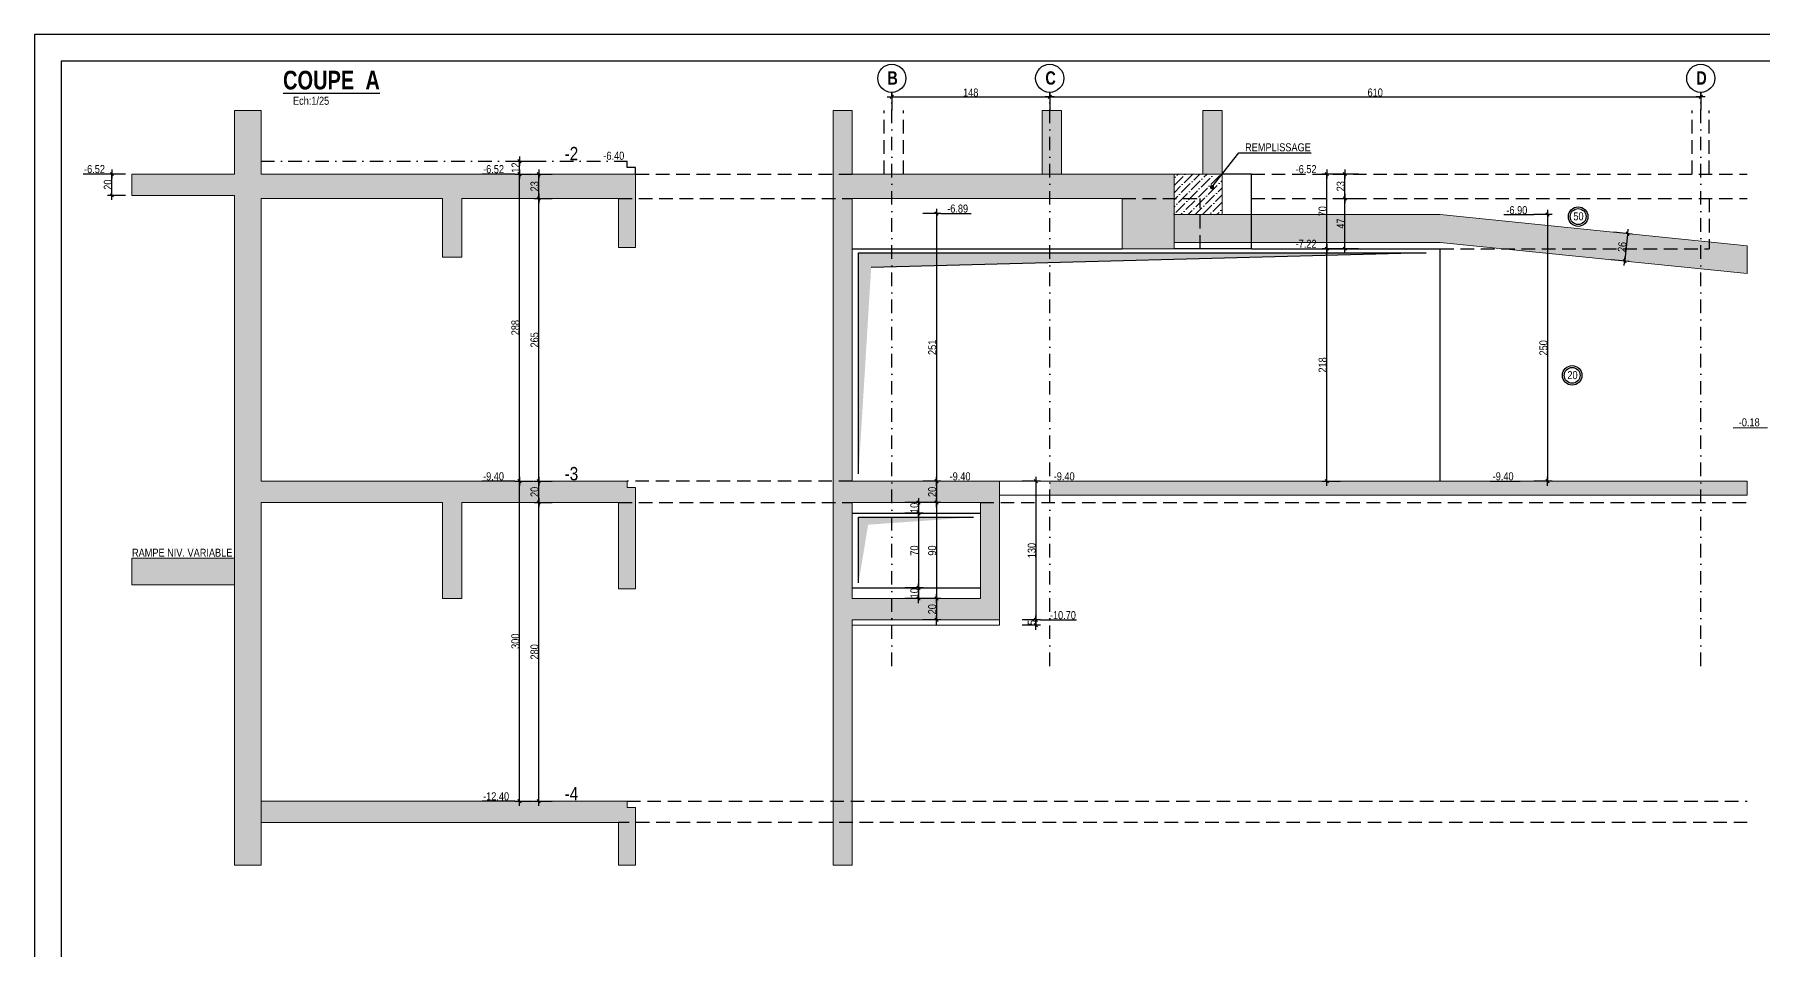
# Model space of a CAD drawing. Header units: metres. Extents: x 21407 to 29089, y -142450 to -138250.
# Drawn here: x 21407 to 24647, y -139967 to -138250 of the extents above; entities that cross this region are included whole.
import ezdxf
from ezdxf.enums import TextEntityAlignment as Align

# ---------------------------------------------------------------- set-up
doc = ezdxf.new("R2010")
doc.units = ezdxf.units.M
doc.header["$PDMODE"] = 65
doc.linetypes.add('CACHEx2', pattern=[19.05, 12.7, -6.35])
doc.linetypes.add('TIRETPTX2', pattern=[50.8, 25.4, -12.7, 0, -12.7])
for name, color, linetype in [('01-Cad  2', 1, 'Continuous'), ('01_cote_gen', 4, 'Continuous'), ('01_isolant ext', 2, 'TIRETPTX2'), ('01_linteaux', 3, 'Continuous'), ('01_murs_coup', 5, 'Continuous'), ('01_poch_BN', 9, 'Continuous'), ('01_poch_murs', 251, 'Continuous'), ('01_texte', 230, 'Continuous'), ('AA_COTES', 2, 'Continuous')]:
    doc.layers.add(name, color=color, linetype=linetype)
doc.styles.add('impact', font='impact.ttf')
doc.styles.add('STYLE2', font='ARIALN.TTF')
doc.dimstyles.new('JB25', dxfattribs={"dimscale": 0.1, "dimtxt": 150, "dimasz": 17, "dimexe": 0.1, "dimexo": 0.1, "dimgap": 0.09, "dimtad": 1, "dimdec": 1, "dimlfac": 0.5, "dimdsep": 46, "dimtxsty": 'STYLE2', "dimblk1": 'BOND_G', "dimblk2": 'BOND_D', "dimsah": 1, "dimcen": 1.5, "dimdle": 0.01, "dimse1": 1, "dimse2": 1, "dimclrd": 4, "dimclre": 2, "dimclrt": 5, "dimadec": 0, "dimazin": 0, "dimtfac": 2.333333, "dimtdec": 1, "dimtix": 1, "dimtmove": 2, "dimatfit": 3, "dimldrblk": 'BOND_G', "dimfxl": 1, "dimtolj": 1, "dimtzin": 0, "dimarcsym": 0})

# ---------------------------------------------------------------- blocks, each defined once
blk = doc.blocks.new('BOND_G')
at = {"layer": 'AA_COTES', "color": 0}
for p, q in [((5, 0), (-5, 0)), ((1.8, 1.8), (-1.8, -1.8)), ((0, -5), (0, 15))]:
    blk.add_line(p, q, dxfattribs=at)
blk = doc.blocks.new('BOND_D')
at = {"layer": 'AA_COTES', "color": 0}
for p, q in [((5, 0), (-5, 0)), ((-1.8, -1.8), (1.8, 1.8)), ((0, 5), (0, -15))]:
    blk.add_line(p, q, dxfattribs=at)
blk = doc.blocks.new('*D41')
at = {"layer": '01_cote_gen', "color": 4, "lineweight": -2, "transparency": 16777216}
blk.add_line((23828.9, -139085.7), (23828.9, -138653.1), dxfattribs=at)
at = {"layer": 'DEFPOINTS', "color": 0, "lineweight": 0, "transparency": 16777216}
for p in [(23828.9, -138651.4), (23868.6, -138651.4), (23854.1, -139087.4)]:
    blk.add_point(p, dxfattribs=at)
at = {"layer": '01_cote_gen', "color": 4, "lineweight": -2, "transparency": 16777216, "xscale": 1.7, "yscale": 1.7, "zscale": 1.7}
for name, p, rotation in [('BOND_D', (23828.9, -138651.4), 90), ('BOND_G', (23828.9, -139087.4), 270)]:
    blk.add_blockref(name, p, dxfattribs=dict(at, rotation=rotation))
at = {"layer": '01_cote_gen', "color": 5, "lineweight": 0, "transparency": 16777216, "insert": (23821.2, -138869.4), "char_height": 15, "attachment_point": 5, "rotation": 90, "style": 'STYLE2'}
blk.add_mtext('\\A1;218', dxfattribs=at)
blk = doc.blocks.new('*D42')
at = {"layer": '01_cote_gen', "color": 4, "lineweight": -2, "transparency": 16777216}
blk.add_line((23828.9, -138649.7), (23828.9, -138513.1), dxfattribs=at)
at = {"layer": 'DEFPOINTS', "color": 0, "lineweight": 0, "transparency": 16777216}
for p in [(23828.9, -138511.4), (23920.3, -138511.4), (23902.2, -138651.4)]:
    blk.add_point(p, dxfattribs=at)
at = {"layer": '01_cote_gen', "color": 4, "lineweight": -2, "transparency": 16777216, "xscale": 1.7, "yscale": 1.7, "zscale": 1.7}
for name, p, rotation in [('BOND_D', (23828.9, -138511.4), 90), ('BOND_G', (23828.9, -138651.4), 270)]:
    blk.add_blockref(name, p, dxfattribs=dict(at, rotation=rotation))
at = {"layer": '01_cote_gen', "color": 5, "lineweight": 0, "transparency": 16777216, "insert": (23821.2, -138581.4), "char_height": 15, "attachment_point": 5, "rotation": 90, "style": 'STYLE2'}
blk.add_mtext('\\A1;70', dxfattribs=at)
blk = doc.blocks.new('*D43')
at = {"layer": '01_cote_gen', "color": 4, "lineweight": -2, "transparency": 16777216}
blk.add_line((23862.7, -138649.7), (23862.7, -138559.1), dxfattribs=at)
at = {"layer": 'DEFPOINTS', "color": 0, "lineweight": 0, "transparency": 16777216}
for p in [(23862.7, -138557.4), (23881.8, -138557.4), (23881.8, -138651.4)]:
    blk.add_point(p, dxfattribs=at)
at = {"layer": '01_cote_gen', "color": 4, "lineweight": -2, "transparency": 16777216, "xscale": 1.7, "yscale": 1.7, "zscale": 1.7}
for name, p, rotation in [('BOND_D', (23862.7, -138557.4), 90), ('BOND_G', (23862.7, -138651.4), 270)]:
    blk.add_blockref(name, p, dxfattribs=dict(at, rotation=rotation))
at = {"layer": '01_cote_gen', "color": 5, "lineweight": 0, "transparency": 16777216, "insert": (23855.2, -138604.4), "char_height": 15, "attachment_point": 5, "rotation": 90, "style": 'STYLE2'}
blk.add_mtext('\\A1;47', dxfattribs=at)
blk = doc.blocks.new('*D44')
at = {"layer": '01_cote_gen', "color": 4, "lineweight": -2, "transparency": 16777216}
blk.add_line((23862.7, -138555.7), (23862.7, -138513.1), dxfattribs=at)
at = {"layer": 'DEFPOINTS', "color": 0, "lineweight": 0, "transparency": 16777216}
for p in [(23862.7, -138511.4), (23895.2, -138511.4), (23888.2, -138557.4)]:
    blk.add_point(p, dxfattribs=at)
at = {"layer": '01_cote_gen', "color": 4, "lineweight": -2, "transparency": 16777216, "xscale": 1.7, "yscale": 1.7, "zscale": 1.7}
for name, p, rotation in [('BOND_D', (23862.7, -138511.4), 90), ('BOND_G', (23862.7, -138557.4), 270)]:
    blk.add_blockref(name, p, dxfattribs=dict(at, rotation=rotation))
at = {"layer": '01_cote_gen', "color": 5, "lineweight": 0, "transparency": 16777216, "insert": (23855, -138534.4), "char_height": 15, "attachment_point": 5, "rotation": 90, "style": 'STYLE2'}
blk.add_mtext('\\A1;23', dxfattribs=at)
blk = doc.blocks.new('*D45')
at = {"layer": '01_cote_gen', "color": 4, "lineweight": -2, "transparency": 16777216}
blk.add_line((23097.3, -138587.1), (23097.3, -139085.7), dxfattribs=at)
at = {"layer": 'DEFPOINTS', "color": 0, "lineweight": 0, "transparency": 16777216}
for p in [(23000.3, -138585.4), (23080.7, -139087.4), (23097.3, -139087.4)]:
    blk.add_point(p, dxfattribs=at)
at = {"layer": '01_cote_gen', "color": 4, "lineweight": -2, "transparency": 16777216, "xscale": 1.7, "yscale": 1.7, "zscale": 1.7}
for name, p, rotation in [('BOND_G', (23097.3, -138585.4), 90), ('BOND_D', (23097.3, -139087.4), 270)]:
    blk.add_blockref(name, p, dxfattribs=dict(at, rotation=rotation))
at = {"layer": '01_cote_gen', "color": 5, "lineweight": 0, "transparency": 16777216, "insert": (23089.6, -138836.4), "char_height": 15, "attachment_point": 5, "rotation": 90, "style": 'STYLE2'}
blk.add_mtext('\\A1;251', dxfattribs=at)
blk = doc.blocks.new('*D46')
at = {"layer": '01_cote_gen', "color": 4, "lineweight": -2, "transparency": 16777216}
blk.add_line((23015.4, -138366.5), (23308, -138366.5), dxfattribs=at)
at = {"layer": 'DEFPOINTS', "color": 0, "lineweight": 0, "transparency": 16777216}
for p in [(23013.7, -138364.1), (23309.7, -138364.1), (23309.7, -138366.5)]:
    blk.add_point(p, dxfattribs=at)
at = {"layer": '01_cote_gen', "color": 4, "lineweight": -2, "transparency": 16777216, "xscale": 1.7, "yscale": 1.7, "zscale": 1.7, "rotation": 180}
blk.add_blockref('BOND_G', (23013.7, -138366.5), dxfattribs=at)
at = {"layer": '01_cote_gen', "color": 4, "lineweight": -2, "transparency": 16777216, "xscale": 1.7, "yscale": 1.7, "zscale": 1.7}
blk.add_blockref('BOND_D', (23309.7, -138366.5), dxfattribs=at)
at = {"layer": '01_cote_gen', "color": 5, "lineweight": 0, "transparency": 16777216, "insert": (23161.7, -138358.8), "char_height": 15, "attachment_point": 5, "style": 'STYLE2'}
blk.add_mtext('\\A1;148', dxfattribs=at)
blk = doc.blocks.new('*D47')
at = {"layer": '01_cote_gen', "color": 4, "lineweight": -2, "transparency": 16777216}
blk.add_line((23311.4, -138366.5), (24528, -138366.5), dxfattribs=at)
at = {"layer": 'DEFPOINTS', "color": 0, "lineweight": 0, "transparency": 16777216}
for p in [(24529.7, -138366.5), (23309.7, -138392), (24529.7, -138443.7)]:
    blk.add_point(p, dxfattribs=at)
at = {"layer": '01_cote_gen', "color": 4, "lineweight": -2, "transparency": 16777216, "xscale": 1.7, "yscale": 1.7, "zscale": 1.7, "rotation": 180}
blk.add_blockref('BOND_G', (23309.7, -138366.5), dxfattribs=at)
at = {"layer": '01_cote_gen', "color": 4, "lineweight": -2, "transparency": 16777216, "xscale": 1.7, "yscale": 1.7, "zscale": 1.7}
blk.add_blockref('BOND_D', (24529.7, -138366.5), dxfattribs=at)
at = {"layer": '01_cote_gen', "color": 5, "lineweight": 0, "transparency": 16777216, "insert": (23919.7, -138358.8), "char_height": 15, "attachment_point": 5, "style": 'STYLE2'}
blk.add_mtext('\\A1;610', dxfattribs=at)
blk = doc.blocks.new('*D48')
at = {"layer": '01_cote_gen', "color": 4, "lineweight": -2, "transparency": 16777216}
blk.add_line((23097.3, -139089.1), (23097.3, -139125.7), dxfattribs=at)
at = {"layer": 'DEFPOINTS', "color": 0, "lineweight": 0, "transparency": 16777216}
for p in [(23121.2, -139087.4), (23097.3, -139127.4), (23121.2, -139127.4)]:
    blk.add_point(p, dxfattribs=at)
at = {"layer": '01_cote_gen', "color": 4, "lineweight": -2, "transparency": 16777216, "xscale": 1.7, "yscale": 1.7, "zscale": 1.7}
for name, p, rotation in [('BOND_G', (23097.3, -139087.4), 90), ('BOND_D', (23097.3, -139127.4), 270)]:
    blk.add_blockref(name, p, dxfattribs=dict(at, rotation=rotation))
at = {"layer": '01_cote_gen', "color": 5, "lineweight": 0, "transparency": 16777216, "insert": (23089.6, -139107.4), "char_height": 15, "attachment_point": 5, "rotation": 90, "style": 'STYLE2'}
blk.add_mtext('\\A1;20', dxfattribs=at)
blk = doc.blocks.new('*D49')
at = {"layer": '01_cote_gen', "color": 4, "lineweight": -2, "transparency": 16777216}
blk.add_line((23063.9, -139129.1), (23063.9, -139145.7), dxfattribs=at)
at = {"layer": 'DEFPOINTS', "color": 0, "lineweight": 0, "transparency": 16777216}
for p in [(23063.9, -139147.4), (23090.1, -139127.4), (23090.1, -139147.4)]:
    blk.add_point(p, dxfattribs=at)
at = {"layer": '01_cote_gen', "color": 4, "lineweight": -2, "transparency": 16777216, "xscale": 1.7, "yscale": 1.7, "zscale": 1.7}
for name, p, rotation in [('BOND_G', (23063.9, -139127.4), 90), ('BOND_D', (23063.9, -139147.4), 270)]:
    blk.add_blockref(name, p, dxfattribs=dict(at, rotation=rotation))
at = {"layer": '01_cote_gen', "color": 5, "lineweight": 0, "transparency": 16777216, "insert": (23056.2, -139137.4), "char_height": 15, "attachment_point": 5, "rotation": 90, "style": 'STYLE2'}
blk.add_mtext('\\A1;10', dxfattribs=at)
blk = doc.blocks.new('*D50')
at = {"layer": '01_cote_gen', "color": 4, "lineweight": -2, "transparency": 16777216}
blk.add_line((23063.9, -139149.1), (23063.9, -139285.7), dxfattribs=at)
at = {"layer": 'DEFPOINTS', "color": 0, "lineweight": 0, "transparency": 16777216}
for p in [(23095.1, -139147.4), (23063.9, -139287.4), (23102.9, -139287.4)]:
    blk.add_point(p, dxfattribs=at)
at = {"layer": '01_cote_gen', "color": 4, "lineweight": -2, "transparency": 16777216, "xscale": 1.7, "yscale": 1.7, "zscale": 1.7}
for name, p, rotation in [('BOND_G', (23063.9, -139147.4), 90), ('BOND_D', (23063.9, -139287.4), 270)]:
    blk.add_blockref(name, p, dxfattribs=dict(at, rotation=rotation))
at = {"layer": '01_cote_gen', "color": 5, "lineweight": 0, "transparency": 16777216, "insert": (23056.2, -139217.4), "char_height": 15, "attachment_point": 5, "rotation": 90, "style": 'STYLE2'}
blk.add_mtext('\\A1;70', dxfattribs=at)
blk = doc.blocks.new('*D51')
at = {"layer": '01_cote_gen', "color": 4, "lineweight": -2, "transparency": 16777216}
blk.add_line((23063.9, -139289.1), (23063.9, -139305.7), dxfattribs=at)
at = {"layer": 'DEFPOINTS', "color": 0, "lineweight": 0, "transparency": 16777216}
for p in [(23063.9, -139307.4), (23095.1, -139287.4), (23095.1, -139307.4)]:
    blk.add_point(p, dxfattribs=at)
at = {"layer": '01_cote_gen', "color": 4, "lineweight": -2, "transparency": 16777216, "xscale": 1.7, "yscale": 1.7, "zscale": 1.7}
for name, p, rotation in [('BOND_G', (23063.9, -139287.4), 90), ('BOND_D', (23063.9, -139307.4), 270)]:
    blk.add_blockref(name, p, dxfattribs=dict(at, rotation=rotation))
at = {"layer": '01_cote_gen', "color": 5, "lineweight": 0, "transparency": 16777216, "insert": (23056.2, -139297.4), "char_height": 15, "attachment_point": 5, "rotation": 90, "style": 'STYLE2'}
blk.add_mtext('\\A1;10', dxfattribs=at)
blk = doc.blocks.new('*D52')
at = {"layer": '01_cote_gen', "color": 4, "lineweight": -2, "transparency": 16777216}
blk.add_line((23097.3, -139129.1), (23097.3, -139305.7), dxfattribs=at)
at = {"layer": 'DEFPOINTS', "color": 0, "lineweight": 0, "transparency": 16777216}
for p in [(23127.4, -139127.4), (23097.3, -139307.4), (23117.3, -139307.4)]:
    blk.add_point(p, dxfattribs=at)
at = {"layer": '01_cote_gen', "color": 4, "lineweight": -2, "transparency": 16777216, "xscale": 1.7, "yscale": 1.7, "zscale": 1.7}
for name, p, rotation in [('BOND_G', (23097.3, -139127.4), 90), ('BOND_D', (23097.3, -139307.4), 270)]:
    blk.add_blockref(name, p, dxfattribs=dict(at, rotation=rotation))
at = {"layer": '01_cote_gen', "color": 5, "lineweight": 0, "transparency": 16777216, "insert": (23089.6, -139217.4), "char_height": 15, "attachment_point": 5, "rotation": 90, "style": 'STYLE2'}
blk.add_mtext('\\A1;90', dxfattribs=at)
blk = doc.blocks.new('*D53')
at = {"layer": '01_cote_gen', "color": 4, "lineweight": -2, "transparency": 16777216}
blk.add_line((23097.3, -139309.1), (23097.3, -139345.7), dxfattribs=at)
at = {"layer": 'DEFPOINTS', "color": 0, "lineweight": 0, "transparency": 16777216}
for p in [(23120.7, -139307.4), (23097.3, -139347.4), (23120.7, -139347.4)]:
    blk.add_point(p, dxfattribs=at)
at = {"layer": '01_cote_gen', "color": 4, "lineweight": -2, "transparency": 16777216, "xscale": 1.7, "yscale": 1.7, "zscale": 1.7}
for name, p, rotation in [('BOND_G', (23097.3, -139307.4), 90), ('BOND_D', (23097.3, -139347.4), 270)]:
    blk.add_blockref(name, p, dxfattribs=dict(at, rotation=rotation))
at = {"layer": '01_cote_gen', "color": 5, "lineweight": 0, "transparency": 16777216, "insert": (23089.6, -139327.4), "char_height": 15, "attachment_point": 5, "rotation": 90, "style": 'STYLE2'}
blk.add_mtext('\\A1;20', dxfattribs=at)
blk = doc.blocks.new('*D54')
at = {"layer": '01_cote_gen', "color": 4, "lineweight": -2, "transparency": 16777216}
blk.add_line((23283.7, -139089.1), (23283.7, -139345.7), dxfattribs=at)
at = {"layer": 'DEFPOINTS', "color": 0, "lineweight": 0, "transparency": 16777216}
for p in [(23262, -139087.4), (23215.7, -139347.4), (23283.7, -139347.4)]:
    blk.add_point(p, dxfattribs=at)
at = {"layer": '01_cote_gen', "color": 4, "lineweight": -2, "transparency": 16777216, "xscale": 1.7, "yscale": 1.7, "zscale": 1.7}
for name, p, rotation in [('BOND_G', (23283.7, -139087.4), 90), ('BOND_D', (23283.7, -139347.4), 270)]:
    blk.add_blockref(name, p, dxfattribs=dict(at, rotation=rotation))
at = {"layer": '01_cote_gen', "color": 5, "lineweight": 0, "transparency": 16777216, "insert": (23276.1, -139217.4), "char_height": 15, "attachment_point": 5, "rotation": 90, "style": 'STYLE2'}
blk.add_mtext('\\A1;130', dxfattribs=at)
blk = doc.blocks.new('*D55')
at = {"layer": '01_cote_gen', "color": 4, "lineweight": -2, "transparency": 16777216}
blk.add_line((23283.7, -139349.1), (23283.7, -139355.7), dxfattribs=at)
at = {"layer": 'DEFPOINTS', "color": 0, "lineweight": 0, "transparency": 16777216}
for p in [(23215.7, -139347.4), (23215.7, -139357.4), (23283.7, -139357.4)]:
    blk.add_point(p, dxfattribs=at)
at = {"layer": '01_cote_gen', "color": 4, "lineweight": -2, "transparency": 16777216, "xscale": 1.7, "yscale": 1.7, "zscale": 1.7}
for name, p, rotation in [('BOND_G', (23283.7, -139347.4), 90), ('BOND_D', (23283.7, -139357.4), 270)]:
    blk.add_blockref(name, p, dxfattribs=dict(at, rotation=rotation))
at = {"layer": '01_cote_gen', "color": 5, "lineweight": 0, "transparency": 16777216, "insert": (23276.1, -139352.4), "char_height": 15, "attachment_point": 5, "rotation": 90, "style": 'STYLE2'}
blk.add_mtext('\\A1;5', dxfattribs=at)
blk = doc.blocks.new('*D56')
at = {"layer": '01_cote_gen', "color": 4, "lineweight": -2, "transparency": 16777216}
blk.add_line((22352, -139685.7), (22352, -139129.1), dxfattribs=at)
at = {"layer": 'DEFPOINTS', "color": 0, "lineweight": 0, "transparency": 16777216}
for p in [(22352, -139127.4), (22391.7, -139127.4), (22391.7, -139687.4)]:
    blk.add_point(p, dxfattribs=at)
at = {"layer": '01_cote_gen', "color": 4, "lineweight": -2, "transparency": 16777216, "xscale": 1.7, "yscale": 1.7, "zscale": 1.7}
for name, p, rotation in [('BOND_D', (22352, -139127.4), 90), ('BOND_G', (22352, -139687.4), 270)]:
    blk.add_blockref(name, p, dxfattribs=dict(at, rotation=rotation))
at = {"layer": '01_cote_gen', "color": 5, "lineweight": 0, "transparency": 16777216, "insert": (22344.3, -139407.4), "char_height": 15, "attachment_point": 5, "rotation": 90, "style": 'STYLE2'}
blk.add_mtext('\\A1;280', dxfattribs=at)
blk = doc.blocks.new('*D57')
at = {"layer": '01_cote_gen', "color": 4, "lineweight": -2, "transparency": 16777216}
blk.add_line((22352, -139125.7), (22352, -139089.1), dxfattribs=at)
at = {"layer": 'DEFPOINTS', "color": 0, "lineweight": 0, "transparency": 16777216}
for p in [(22352, -139087.4), (22421.7, -139087.4), (22391.7, -139127.4)]:
    blk.add_point(p, dxfattribs=at)
at = {"layer": '01_cote_gen', "color": 4, "lineweight": -2, "transparency": 16777216, "xscale": 1.7, "yscale": 1.7, "zscale": 1.7}
for name, p, rotation in [('BOND_D', (22352, -139087.4), 90), ('BOND_G', (22352, -139127.4), 270)]:
    blk.add_blockref(name, p, dxfattribs=dict(at, rotation=rotation))
at = {"layer": '01_cote_gen', "color": 5, "lineweight": 0, "transparency": 16777216, "insert": (22344.3, -139107.4), "char_height": 15, "attachment_point": 5, "rotation": 90, "style": 'STYLE2'}
blk.add_mtext('\\A1;20', dxfattribs=at)
blk = doc.blocks.new('*D58')
at = {"layer": '01_cote_gen', "color": 4, "lineweight": -2, "transparency": 16777216}
blk.add_line((22316.1, -139685.7), (22316.1, -139089.1), dxfattribs=at)
at = {"layer": 'DEFPOINTS', "color": 0, "lineweight": 0, "transparency": 16777216}
for p in [(22316.1, -139087.4), (22419.7, -139087.4), (22419.7, -139687.4)]:
    blk.add_point(p, dxfattribs=at)
at = {"layer": '01_cote_gen', "color": 4, "lineweight": -2, "transparency": 16777216, "xscale": 1.7, "yscale": 1.7, "zscale": 1.7}
for name, p, rotation in [('BOND_D', (22316.1, -139087.4), 90), ('BOND_G', (22316.1, -139687.4), 270)]:
    blk.add_blockref(name, p, dxfattribs=dict(at, rotation=rotation))
at = {"layer": '01_cote_gen', "color": 5, "lineweight": 0, "transparency": 16777216, "insert": (22308.4, -139387.4), "char_height": 15, "attachment_point": 5, "rotation": 90, "style": 'STYLE2'}
blk.add_mtext('\\A1;300', dxfattribs=at)
blk = doc.blocks.new('*D59')
at = {"layer": '01_cote_gen', "color": 4, "lineweight": -2, "transparency": 16777216}
blk.add_line((22352, -139085.7), (22352, -138559.1), dxfattribs=at)
at = {"layer": 'DEFPOINTS', "color": 0, "lineweight": 0, "transparency": 16777216}
for p in [(22352, -138557.4), (22446.7, -138557.4), (22423.7, -139087.4)]:
    blk.add_point(p, dxfattribs=at)
at = {"layer": '01_cote_gen', "color": 4, "lineweight": -2, "transparency": 16777216, "xscale": 1.7, "yscale": 1.7, "zscale": 1.7}
for name, p, rotation in [('BOND_D', (22352, -138557.4), 90), ('BOND_G', (22352, -139087.4), 270)]:
    blk.add_blockref(name, p, dxfattribs=dict(at, rotation=rotation))
at = {"layer": '01_cote_gen', "color": 5, "lineweight": 0, "transparency": 16777216, "insert": (22344.3, -138822.4), "char_height": 15, "attachment_point": 5, "rotation": 90, "style": 'STYLE2'}
blk.add_mtext('\\A1;265', dxfattribs=at)
blk = doc.blocks.new('*D60')
at = {"layer": '01_cote_gen', "color": 4, "lineweight": -2, "transparency": 16777216}
blk.add_line((22352, -138555.7), (22352, -138513.2), dxfattribs=at)
at = {"layer": 'DEFPOINTS', "color": 0, "lineweight": 0, "transparency": 16777216}
for p in [(22352, -138511.5), (22419.6, -138511.5), (22419.7, -138557.4)]:
    blk.add_point(p, dxfattribs=at)
at = {"layer": '01_cote_gen', "color": 4, "lineweight": -2, "transparency": 16777216, "xscale": 1.7, "yscale": 1.7, "zscale": 1.7}
for name, p, rotation in [('BOND_D', (22352, -138511.5), 90), ('BOND_G', (22352, -138557.4), 270)]:
    blk.add_blockref(name, p, dxfattribs=dict(at, rotation=rotation))
at = {"layer": '01_cote_gen', "color": 5, "lineweight": 0, "transparency": 16777216, "insert": (22344.3, -138534.5), "char_height": 15, "attachment_point": 5, "rotation": 90, "style": 'STYLE2'}
blk.add_mtext('\\A1;23', dxfattribs=at)
blk = doc.blocks.new('*D61')
at = {"layer": '01_cote_gen', "color": 4, "lineweight": -2, "transparency": 16777216}
blk.add_line((22316.1, -139085.7), (22316.1, -138513.2), dxfattribs=at)
at = {"layer": 'DEFPOINTS', "color": 0, "lineweight": 0, "transparency": 16777216}
for p in [(22316.1, -138511.5), (22431.6, -138511.5), (22391.7, -139087.4)]:
    blk.add_point(p, dxfattribs=at)
at = {"layer": '01_cote_gen', "color": 4, "lineweight": -2, "transparency": 16777216, "xscale": 1.7, "yscale": 1.7, "zscale": 1.7}
for name, p, rotation in [('BOND_D', (22316.1, -138511.5), 90), ('BOND_G', (22316.1, -139087.4), 270)]:
    blk.add_blockref(name, p, dxfattribs=dict(at, rotation=rotation))
at = {"layer": '01_cote_gen', "color": 5, "lineweight": 0, "transparency": 16777216, "insert": (22308.4, -138799.5), "char_height": 15, "attachment_point": 5, "rotation": 90, "style": 'STYLE2'}
blk.add_mtext('\\A1;288', dxfattribs=at)
blk = doc.blocks.new('*D62')
at = {"layer": '01_cote_gen', "color": 4, "lineweight": -2, "transparency": 16777216}
blk.add_line((22316.1, -138509.8), (22316.1, -138489.1), dxfattribs=at)
at = {"layer": 'DEFPOINTS', "color": 0, "lineweight": 0, "transparency": 16777216}
for p in [(22316.1, -138487.4), (22407.9, -138487.4), (22407.9, -138511.5)]:
    blk.add_point(p, dxfattribs=at)
at = {"layer": '01_cote_gen', "color": 4, "lineweight": -2, "transparency": 16777216, "xscale": 1.7, "yscale": 1.7, "zscale": 1.7}
for name, p, rotation in [('BOND_D', (22316.1, -138487.4), 90), ('BOND_G', (22316.1, -138511.5), 270)]:
    blk.add_blockref(name, p, dxfattribs=dict(at, rotation=rotation))
at = {"layer": '01_cote_gen', "color": 5, "lineweight": 0, "transparency": 16777216, "insert": (22308.6, -138499.5), "char_height": 15, "attachment_point": 5, "rotation": 90, "style": 'STYLE2'}
blk.add_mtext('\\A1;12', dxfattribs=at)
blk = doc.blocks.new('*D63')
at = {"layer": '01_cote_gen', "color": 4, "lineweight": -2, "transparency": 16777216}
blk.add_line((24392.4, -138624.8), (24387.4, -138673.1), dxfattribs=at)
at = {"layer": 'DEFPOINTS', "color": 0, "lineweight": 0, "transparency": 16777216}
for p in [(24411.8, -138625), (24387.3, -138674.8), (24406.6, -138676.8)]:
    blk.add_point(p, dxfattribs=at)
at = {"layer": '01_cote_gen', "color": 4, "lineweight": -2, "transparency": 16777216, "xscale": 1.7, "yscale": 1.7, "zscale": 1.7}
for name, p, rotation in [('BOND_G', (24392.5, -138623.1), 84.19676195300264), ('BOND_D', (24387.3, -138674.8), 264.1967619530026)]:
    blk.add_blockref(name, p, dxfattribs=dict(at, rotation=rotation))
at = {"layer": '01_cote_gen', "color": 5, "lineweight": 0, "transparency": 16777216, "insert": (24382.3, -138648.2), "char_height": 15, "attachment_point": 5, "rotation": 84.1968, "style": 'STYLE2'}
blk.add_mtext('\\A1;26', dxfattribs=at)
blk = doc.blocks.new('*D29')
at = {"layer": '01_cote_gen', "color": 4, "lineweight": -2, "transparency": 16777216}
blk.add_line((21552.4, -138549.7), (21552.4, -138513.1), dxfattribs=at)
at = {"layer": 'DEFPOINTS', "color": 0, "lineweight": 0, "transparency": 16777216}
for p in [(21552.4, -138511.4), (21781.7, -138511.4), (21781.7, -138551.4)]:
    blk.add_point(p, dxfattribs=at)
at = {"layer": '01_cote_gen', "color": 4, "lineweight": -2, "transparency": 16777216, "xscale": 1.7, "yscale": 1.7, "zscale": 1.7}
for name, p, rotation in [('BOND_D', (21552.4, -138511.4), 90), ('BOND_G', (21552.4, -138551.4), 270)]:
    blk.add_blockref(name, p, dxfattribs=dict(at, rotation=rotation))
at = {"layer": '01_cote_gen', "color": 5, "lineweight": 0, "transparency": 16777216, "insert": (21544.7, -138531.4), "char_height": 15, "attachment_point": 5, "rotation": 90, "style": 'STYLE2'}
blk.add_mtext('\\A1;20', dxfattribs=at)
blk = doc.blocks.new('*D85')
at = {"layer": '01_cote_gen', "color": 4, "lineweight": -2, "transparency": 16777216}
blk.add_line((24242.7, -138589.1), (24242.7, -139085.7), dxfattribs=at)
at = {"layer": 'DEFPOINTS', "color": 0, "lineweight": 0, "transparency": 16777216}
for p in [(24223.6, -138587.4), (24242.7, -139087.4), (24249, -139087.4)]:
    blk.add_point(p, dxfattribs=at)
at = {"layer": '01_cote_gen', "color": 4, "lineweight": -2, "transparency": 16777216, "xscale": 1.7, "yscale": 1.7, "zscale": 1.7}
for name, p, rotation in [('BOND_G', (24242.7, -138587.4), 90), ('BOND_D', (24242.7, -139087.4), 270)]:
    blk.add_blockref(name, p, dxfattribs=dict(at, rotation=rotation))
at = {"layer": '01_cote_gen', "color": 5, "lineweight": 0, "transparency": 16777216, "insert": (24235, -138837.4), "char_height": 15, "attachment_point": 5, "rotation": 90, "style": 'STYLE2'}
blk.add_mtext('\\A1;250', dxfattribs=at)

msp = doc.modelspace()

# ---------------------------------------------------------------- hatches: boundary and pattern name
at = {"layer": '01_poch_BN', "lineweight": 0}
h = msp.add_hatch(color=256, dxfattribs=at)
h.dxf.hatch_style = 1
h.paths.add_polyline_path([(22533.72, -138511.43), (21831.72, -138511.43), (21831.72, -138392.22), (21781.72, -138392.22), (21781.72, -138511.43), (21589.74, -138511.43), (21589.74, -138551.42), (21781.72, -138551.42), (21781.72, -139807.44), (21831.72, -139807.44), (21831.72, -139127.42), (22171.72, -139127.42), (22171.72, -139307.42), (22207.72, -139307.42), (22207.72, -139127.42), (22501.72, -139127.42), (22501.72, -139289.42), (22533.72, -139289.42), (22533.72, -139099.42), (22517.72, -139099.42), (22517.72, -139087.42), (21831.72, -139087.42), (21831.72, -138557.42), (22171.72, -138557.42), (22171.72, -138667.42), (22207.72, -138667.42), (22207.72, -138557.42), (22501.72, -138557.42), (22501.72, -138649.42), (22533.72, -138649.42)])
h.paths.add_polyline_path([(21781.72, -139231.75), (21589.74, -139231.83), (21589.76, -139281.83), (21781.72, -139281.75)], flags=17)
h.paths.add_polyline_path([(22533.72, -139699.42), (22517.72, -139699.42), (22517.72, -139687.42), (21831.72, -139687.42), (21831.72, -139727.42), (22501.72, -139727.42), (22501.72, -139807.44), (22533.72, -139807.44)])
h = msp.add_hatch(color=256, dxfattribs=at)
h.dxf.hatch_style = 1
h.paths.add_polyline_path([(24041.72, -138587.42), (23542.72, -138587.42), (23542.72, -138639.69), (24041.72, -138639.69), (24529.72, -138689.29), (24529.72, -138637.02)])
h.paths.add_polyline_path([(23632.72, -138392.22), (23596.72, -138392.22), (23596.72, -138511.42), (23632.72, -138511.42)])
h.paths.add_polyline_path([(23542.72, -138511.42), (23309.72, -138511.42), (23309.72, -138557.42), (23445.72, -138557.42), (23445.72, -138651.42), (23542.72, -138651.42)])
h.paths.add_polyline_path([(23309.72, -138511.42), (23013.72, -138511.42), (23013.72, -138557.42), (23309.72, -138557.42)])
h.paths.add_polyline_path([(23013.72, -138511.42), (22939.72, -138511.42), (22939.72, -138392.22), (22903.72, -138392.22), (22903.72, -139807.44), (22939.72, -139807.44), (22939.72, -139347.42), (23013.72, -139347.42), (23013.72, -139307.42), (22939.72, -139307.42), (22939.72, -139127.42), (23013.72, -139127.42), (23013.72, -139087.42), (22939.72, -139087.42), (22939.72, -138557.42), (23013.72, -138557.42)])
h.paths.add_polyline_path([(23215.72, -139087.42), (23013.72, -139087.42), (23013.72, -139127.42), (23179.72, -139127.42), (23179.72, -139307.42), (23013.72, -139307.42), (23013.72, -139347.42), (23215.72, -139347.42)])
h.paths.add_polyline_path([(24529.72, -139087.42), (23309.72, -139087.42), (23309.72, -139113.42), (24529.72, -139113.42)])
h.paths.add_polyline_path([(24616.94, -139087.42), (24529.72, -139087.42), (24529.72, -139113.42), (24616.94, -139113.42)])
h.paths.add_polyline_path([(24616.94, -138645.88), (24529.72, -138637.02), (24529.72, -138689.29), (24616.94, -138698.15)])
h = msp.add_hatch(color=256, dxfattribs=at)
h.dxf.hatch_style = 1
h.paths.add_polyline_path([(23331.72, -138392.22), (23309.72, -138392.22), (23309.72, -138511.42), (23331.72, -138511.42)])
h.paths.add_polyline_path([(23309.72, -138392.22), (23295.72, -138392.22), (23295.72, -138511.42), (23309.72, -138511.42)])
at = {"layer": '01_poch_murs', "lineweight": 0}
h = msp.add_hatch(dxfattribs=at)
h.set_pattern_fill('ANSI36', color=256, scale=3)
h.paths.add_polyline_path([(23632.72, -138511.42), (23542.72, -138511.42), (23542.72, -138557.42), (23591.72, -138557.42), (23591.72, -138587.42), (23632.72, -138587.42)])
h.paths.add_polyline_path([(23591.72, -138557.42), (23542.72, -138557.42), (23542.72, -138587.42), (23591.72, -138587.42)], flags=17)

# ---------------------------------------------------------------- linework, layer by layer
at = {"layer": '01-Cad  2'}
for p, q in [((29088.6, -138249.98), (21407.31, -138249.98)), ((21407.31, -138249.98), (21407.31, -142449.98)), ((29038.6, -138299.98), (21457.31, -138299.98)), ((21457.31, -138299.98), (21457.31, -142399.98))]:
    msp.add_line(p, q, dxfattribs=at)
at = {"layer": '01_isolant ext'}
for p, q in [((23013.72, -139434.01), (23013.72, -138358.32)), ((23309.72, -139434.01), (23309.72, -138358.32)), ((24529.72, -139434.01), (24529.72, -138358.32)), ((21831.72, -138487.42), (22517.72, -138487.42)), ((22517.72, -138499.42), (22517.72, -138487.42)), ((22533.72, -138499.41), (22517.72, -138499.42)), ((22533.72, -138511.43), (22533.72, -138499.41))]:
    msp.add_line(p, q, dxfattribs=at)
at = {"layer": '01_linteaux', "linetype": 'CACHEx2', "ltscale": 2}
for p, q in [((22999.72, -138511.42), (22999.72, -138392.22)), ((23035.72, -138511.42), (23035.72, -138392.22)), ((24513.72, -138511.42), (24513.72, -138392.22)), ((24545.72, -138511.42), (24545.72, -138392.22)), ((22533.72, -138511.43), (22939.72, -138511.42)), ((23687.72, -138511.42), (24616.94, -138511.42)), ((22501.72, -138557.42), (22939.72, -138557.42)), ((23445.72, -138557.42), (23591.72, -138557.42)), ((23591.72, -138651.42), (23591.72, -138557.42)), ((23687.72, -138557.42), (24616.94, -138557.42)), ((24545.72, -138557.42), (24545.72, -138651.42)), ((24041.72, -138651.42), (24545.72, -138651.42)), ((22939.72, -139087.42), (22517.72, -139087.42)), ((22501.72, -139127.42), (22939.72, -139127.42)), ((23179.72, -139127.42), (24616.94, -139127.42)), ((22517.72, -139687.42), (24616.94, -139687.42)), ((24616.94, -139727.42), (22501.72, -139727.42))]:
    msp.add_line(p, q, dxfattribs=at)
at = {"layer": '01_linteaux'}
for p, q in [((23687.72, -138511.42), (23632.72, -138511.42)), ((23687.72, -138651.42), (23687.72, -138511.42)), ((22939.72, -138651.42), (23445.72, -138651.42)), ((23687.72, -138651.42), (23542.72, -138651.42)), ((23687.72, -138651.42), (24041.72, -138651.42)), ((24041.72, -139087.42), (24041.72, -138651.42)), ((22939.72, -139147.42), (23179.72, -139147.42)), ((22939.72, -139287.42), (23179.72, -139287.42))]:
    msp.add_line(p, q, dxfattribs=at)
at = {"layer": '01_murs_coup', "linetype": 'Continuous', "lineweight": 5}
for p, q in [((21781.72, -138511.43), (21781.72, -138392.22)), ((21831.72, -138511.43), (21831.72, -138392.22)), ((22903.72, -139807.44), (22903.72, -138392.22)), ((22939.72, -138511.42), (22939.72, -138392.22)), ((23295.72, -138511.42), (23295.72, -138392.22)), ((23331.72, -138511.42), (23331.72, -138392.22)), ((23596.72, -138511.42), (23596.72, -138392.22)), ((23632.72, -138511.42), (23632.72, -138392.22)), ((21781.72, -138511.43), (21589.74, -138511.43)), ((22533.72, -138511.43), (21831.72, -138511.43)), ((22533.72, -138649.42), (22533.72, -138511.42)), ((23632.72, -138511.42), (22939.72, -138511.42)), ((23542.72, -138651.42), (23542.72, -138511.42)), ((23632.72, -138587.42), (23632.72, -138511.42)), ((21589.74, -138551.42), (21781.72, -138551.42)), ((21781.72, -139807.44), (21781.72, -138551.42)), ((21831.72, -138557.42), (22171.72, -138557.42)), ((21831.72, -139087.42), (21831.72, -138557.42)), ((22171.72, -138557.42), (21831.72, -138557.42)), ((22171.72, -138667.42), (22171.72, -138557.42)), ((22207.72, -138557.42), (22501.72, -138557.42)), ((22207.72, -138667.42), (22207.72, -138557.42)), ((22501.72, -138649.42), (22501.72, -138557.42)), ((22939.72, -139087.42), (22939.72, -138557.42)), ((23445.72, -138557.42), (22939.72, -138557.42)), ((23445.72, -138651.42), (23445.72, -138557.42)), ((24041.72, -138587.42), (23542.72, -138587.42)), ((24616.94, -138645.88), (24041.72, -138587.42)), ((22171.72, -138667.42), (22207.72, -138667.42)), ((22501.72, -138649.42), (22533.72, -138649.42)), ((23445.72, -138651.42), (23542.72, -138651.42)), ((24041.72, -138639.69), (23542.72, -138639.69)), ((24616.94, -138698.15), (24041.72, -138639.69)), ((24655.02, -138987.31), (24590.3, -138987.31)), ((21831.72, -139087.42), (22517.72, -139087.42)), ((22517.72, -139087.42), (22517.72, -139099.42)), ((22939.72, -139087.42), (24616.94, -139087.42)), ((23215.72, -139357.42), (23215.72, -139087.42)), ((22517.72, -139099.42), (22533.72, -139099.42)), ((22533.72, -139099.42), (22533.72, -139289.42)), ((23215.72, -139113.42), (24616.94, -139113.42)), ((21831.72, -139127.42), (22171.72, -139127.42)), ((21831.72, -139807.44), (21831.72, -139127.42)), ((22171.72, -139307.42), (22171.72, -139127.42)), ((22207.72, -139127.42), (22501.72, -139127.42)), ((22207.72, -139307.42), (22207.72, -139127.42)), ((22501.72, -139289.42), (22501.72, -139127.42)), ((22939.72, -139127.42), (23179.72, -139127.42)), ((22939.72, -139307.42), (22939.72, -139127.42)), ((23179.72, -139307.42), (23179.72, -139127.42)), ((21781.72, -139231.75), (21589.74, -139231.83)), ((21781.72, -139281.75), (21589.74, -139281.83)), ((22171.72, -139307.42), (22207.72, -139307.42)), ((22501.72, -139289.42), (22533.72, -139289.42)), ((22939.72, -139307.42), (23179.72, -139307.42)), ((22939.72, -139347.42), (23215.72, -139347.42)), ((22939.72, -139807.44), (22939.72, -139347.42)), ((22939.72, -139357.42), (23215.72, -139357.42)), ((21831.72, -139687.42), (22517.72, -139687.42)), ((22517.72, -139687.42), (22517.72, -139699.42)), ((22517.72, -139699.42), (22533.72, -139699.42)), ((22533.72, -139699.42), (22533.72, -139807.44)), ((21831.72, -139727.42), (22501.72, -139727.42)), ((22501.72, -139807.44), (22501.72, -139727.42))]:
    msp.add_line(p, q, dxfattribs=at)
at = {"layer": '01_poch_BN', "lineweight": 0}
for p, q in [((21831.72, -138392.22), (21781.72, -138392.22)), ((22903.72, -138392.22), (22939.72, -138392.22)), ((23295.72, -138392.22), (23331.72, -138392.22)), ((23596.72, -138392.22), (23632.72, -138392.22)), ((21589.74, -138511.43), (21589.74, -138551.42)), ((24616.94, -138645.88), (24616.94, -138698.15)), ((24616.94, -139087.42), (24616.94, -139113.42)), ((21589.74, -139231.83), (21589.76, -139281.83)), ((21831.72, -139807.44), (21781.72, -139807.44)), ((22533.72, -139807.44), (22501.72, -139807.44)), ((22903.72, -139807.44), (22939.72, -139807.44))]:
    msp.add_line(p, q, dxfattribs=at)
at = {"layer": '01_poch_murs', "ltscale": 3}
for p, q in [((22951.48, -139073.33), (22951.48, -138658.92)), ((22951.48, -138658.92), (24015.27, -138658.92)), ((24015.27, -138658.92), (22975.12, -138686.77)), ((22951.48, -139277.85), (22951.48, -139154.92)), ((22951.48, -139154.92), (23166.96, -139154.92))]:
    msp.add_line(p, q, dxfattribs=at)
for points in [[(22951.48, -139073.33), (22951.48, -138658.92), (22975.12, -138686.77)], [(22951.48, -138658.92), (24015.27, -138658.92), (22975.12, -138686.77)], [(22951.48, -139277.85), (22951.48, -139154.92), (22969.48, -139168.92)], [(22951.48, -139154.92), (23166.96, -139154.92), (22969.48, -139168.92)]]:
    msp.add_solid(points, dxfattribs=at)
at = {"layer": '01_texte'}
for p, q in [((23613.78, -138536.07), (23664.05, -138471.55)), ((23664.05, -138471.55), (23799.58, -138471.55)), ((21543.87, -138511.43), (21498.24, -138511.43)), ((22307.61, -138511.52), (22246.04, -138511.52)), ((23105.79, -138585.37), (23162.49, -138585.37)), ((24160.49, -138587.42), (24217.19, -138587.42)), ((22307.61, -139087.42), (22246.04, -139087.42)), ((24134.88, -139087.42), (24191.57, -139087.42)), ((23292.23, -139347.42), (23359.68, -139347.42)), ((22307.61, -139687.42), (22246.04, -139687.42))]:
    msp.add_line(p, q, dxfattribs=at)
at = {"layer": '01_texte', "const_width": 4, "flags": 128}
msp.add_lwpolyline([(23611.78, -138536.07, 1), (23615.78, -138536.07, 1)], format="xyb", close=True, dxfattribs=at)
at = {"layer": '01_texte'}
for centre, radius in [((23013.72, -138331.99), 26.34), ((23309.72, -138331.99), 26.34), ((24529.72, -138331.99), 26.34), ((24300, -138591.27), 18.3), ((24300, -138591.27), 14.89), ((24288.82, -138888.96), 18.3), ((24288.82, -138888.96), 14.89)]:
    msp.add_circle(centre, radius, dxfattribs=at)

# ---------------------------------------------------------------- texts
at = {"layer": '01_texte', "style": 'impact'}
msp.add_text('%%UCOUPE  A', height=35, rotation=0, dxfattribs=at).set_placement((21963.64, -138363.4), align=Align.BOTTOM_CENTER)
for s, p in [('B', (23005.62, -138343.9)), ('C', (23301.62, -138343.9)), ('D', (24521.62, -138343.9))]:
    msp.add_text(s, height=25, rotation=0, dxfattribs=at).set_placement(p)
at = {"layer": '01_texte', "style": 'STYLE2'}
for s, height, p in [('Ech:1/25', 15, (21891.58, -138381.6)), ('-2', 25, (22400.65, -138485.67)), ('-6.40', 15, (22473.23, -138484.69)), ('REMPLISSAGE', 15, (23675.83, -138468.88)), ('-6.52', 15, (21500.04, -138509.68)), ('-6.52', 15, (22247.85, -138509.76)), ('-6.52', 15, (23770.57, -138509.76)), ('-6.89', 15, (23117.59, -138583.72)), ('-6.90', 15, (24165.52, -138586.76)), ('50', 15, (24291.04, -138598.23)), ('-7.22', 15, (23770.57, -138649.76)), ('20', 15, (24279.86, -138895.92)), ('-0.18', 15, (24601.01, -138984.51)), ('-9.40', 15, (22247.85, -139085.67)), ('-3', 25, (22400.65, -139085.67)), ('-9.40', 15, (23122.11, -139085.76)), ('-9.40', 15, (23317.3, -139085.76)), ('-9.40', 15, (24139.82, -139085.76)), ('RAMPE NIV. VARIABLE', 15, (21589.9, -139228.93)), ('-10.70', 15, (23310.06, -139345.98)), ('-12.40', 15, (22247.85, -139685.67)), ('-4', 25, (22400.65, -139685.67))]:
    msp.add_text(s, height=height, dxfattribs=at).set_placement(p)

# ---------------------------------------------------------------- dimensions: what is measured, and where the dimension line sits
at = {"layer": '01_cote_gen', "lineweight": 0}
for base, p1, p2, picture, middle in [((23309.72, -138366.47), (23013.72, -138364.13), (23309.72, -138364.13), '*D46', (23161.72, -138358.8)), ((24529.72, -138366.47), (23309.72, -138391.97), (24529.72, -138443.68), '*D47', (23919.72, -138358.8))]:
    dim = msp.add_linear_dim(base=base, p1=p1, p2=p2, dimstyle='JB25', dxfattribs=at)
    dim.commit()
    dim.dimension.update_dxf_attribs({"geometry": picture, "text_midpoint": middle})
for base, p1, p2, picture, middle in [((21552.37, -138511.43), (21781.72, -138551.42), (21781.72, -138511.43), '*D29', (21544.7, -138531.43)), ((22316.11, -138511.5), (22391.69, -139087.42), (22431.61, -138511.5), '*D61', (22308.44, -138799.46)), ((22316.1126, -138487.422), (22407.8639, -138511.5202), (22407.8639, -138487.422), '*D62', (22308.5729, -138499.4711)), ((22351.96, -138511.51), (22419.67, -138557.42), (22419.64, -138511.51), '*D60', (22344.29, -138534.47)), ((23828.9, -138511.42), (23902.23, -138651.42), (23920.26, -138511.42), '*D42', (23821.23, -138581.42)), ((23862.71, -138511.42), (23888.21, -138557.42), (23895.19, -138511.42), '*D44', (23855.04, -138534.42)), ((22351.96, -138557.42), (22423.66, -139087.42), (22446.71, -138557.42), '*D59', (22344.29, -138822.42)), ((23862.71, -138557.42), (23881.79, -138651.42), (23881.79, -138557.42), '*D43', (23855.2, -138604.42)), ((23097.29, -139087.42), (23000.31, -138585.37), (23080.68, -139087.42), '*D45', (23089.62, -138836.4)), ((24242.69, -139087.42), (24223.59, -138587.42), (24249.05, -139087.42), '*D85', (24235.02, -138837.42)), ((23828.9, -138651.42), (23854.14, -139087.42), (23868.57, -138651.42), '*D41', (23821.23, -138869.42)), ((22316.11, -139087.42), (22419.67, -139687.42), (22419.67, -139087.42), '*D58', (22308.44, -139387.42)), ((22351.96, -139087.42), (22391.69, -139127.42), (22421.66, -139087.42), '*D57', (22344.29, -139107.42)), ((23097.29, -139127.42), (23121.24, -139087.42), (23121.24, -139127.42), '*D48', (23089.62, -139107.42)), ((23283.73, -139347.42), (23262.03, -139087.42), (23215.72, -139347.42), '*D54', (23276.06, -139217.42)), ((22351.96, -139127.42), (22391.69, -139687.42), (22391.69, -139127.42), '*D56', (22344.29, -139407.42)), ((23063.9, -139147.42), (23090.08, -139127.42), (23090.08, -139147.42), '*D49', (23056.24, -139137.42)), ((23097.29, -139307.42), (23127.37, -139127.42), (23117.35, -139307.42), '*D52', (23089.62, -139217.42)), ((23063.9, -139287.42), (23095.09, -139147.42), (23102.88, -139287.42), '*D50', (23056.24, -139217.42)), ((23063.9, -139307.42), (23095.09, -139287.42), (23095.09, -139307.42), '*D51', (23056.24, -139297.42)), ((23097.29, -139347.42), (23120.69, -139307.42), (23120.69, -139347.42), '*D53', (23089.62, -139327.42)), ((23283.73, -139357.42), (23215.72, -139347.42), (23215.72, -139357.42), '*D55', (23276.1, -139352.42))]:
    dim = msp.add_linear_dim(base=base, p1=p1, p2=p2, angle=90, dimstyle='JB25', dxfattribs=at)
    dim.commit()
    dim.dimension.update_dxf_attribs({"geometry": picture, "text_midpoint": middle})
dim = msp.add_aligned_dim(p1=(24411.85, -138625.04), p2=(24406.59, -138676.77), distance=-19.42, dimstyle='JB25', dxfattribs=at)
dim.commit()
dim.dimension.update_dxf_attribs({"geometry": '*D63', "text_midpoint": (24382.27, -138648.17)})

doc.saveas('drawing.dxf')
